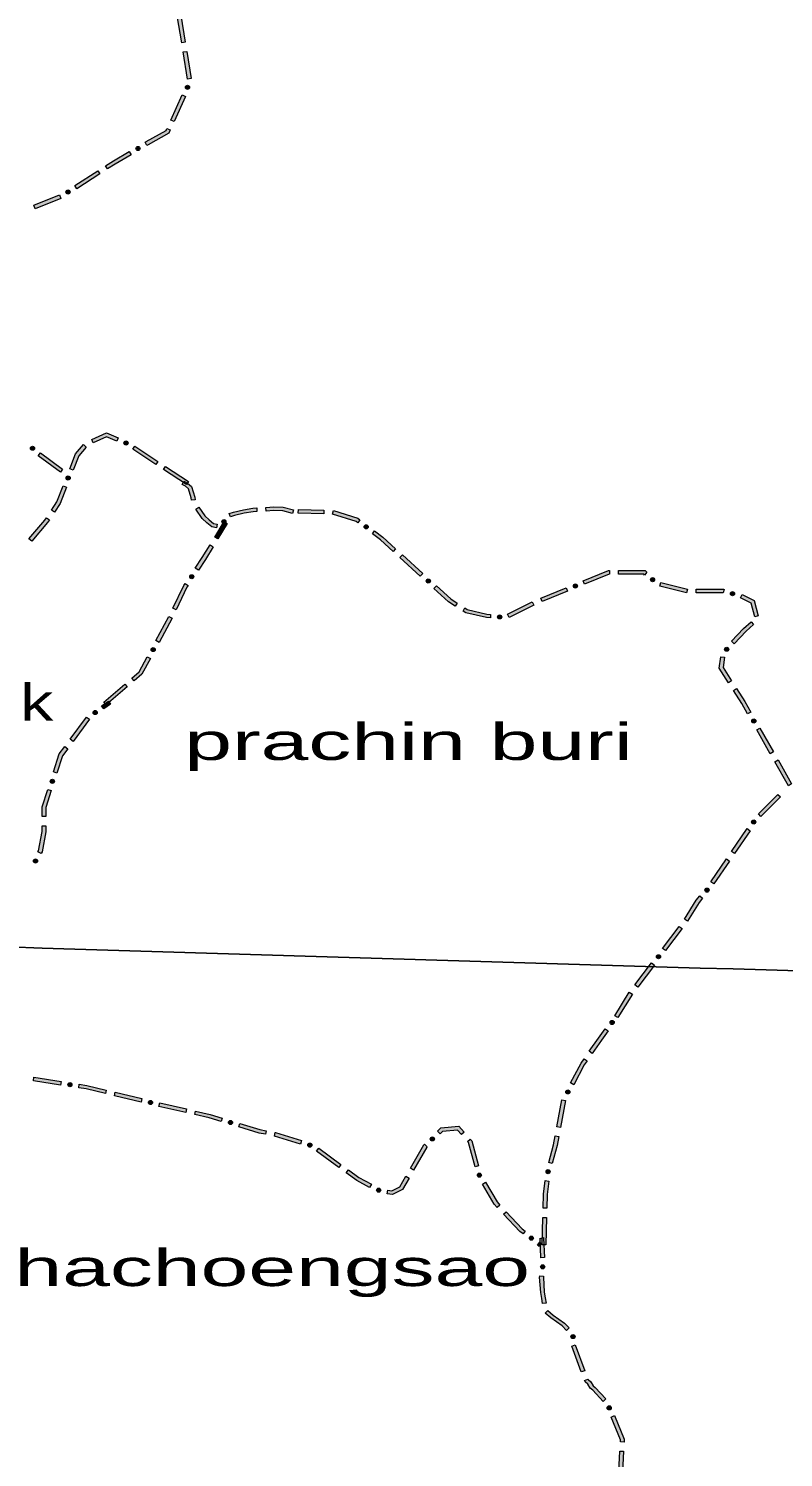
# Model space of a CAD drawing. Header units: metres. Extents: x -835890 to 1024355, y 79891 to 2211954.
# Drawn here: x -715714 to -633414, y 1067312 to 1223132 of the extents above; entities that cross this region are included whole.
import ezdxf

# ---------------------------------------------------------------- set-up
doc = ezdxf.new("R2010")
doc.units = ezdxf.units.M
doc.header["$LTSCALE"] = 2200
for name, color, linetype, lineweight in [('18', 7, 'Continuous', 13), ('20', 7, 'Continuous', 13), ('37', 7, 'Continuous', 13)]:
    doc.layers.add(name, color=color, linetype=linetype, lineweight=lineweight)

msp = doc.modelspace()

# ---------------------------------------------------------------- hatches: boundary and pattern name
at = {"layer": '37'}
for points in [[(-699023, 1221572), (-699506, 1224533), (-699111, 1224597), (-698628, 1221636)], [(-698380, 1217624), (-698862, 1220585), (-698468, 1220649), (-697985, 1217688)], [(-700215, 1213153), (-698982, 1215888), (-698617, 1215724), (-699850, 1212989)], [(-698296, 1216923, 1), (-698481, 1216512, 1)], [(-703019, 1210736), (-702883, 1210816), (-700727, 1212016), (-700626, 1212241), (-700261, 1212077), (-700417, 1211731), (-702684, 1210469), (-702815, 1210391)], [(-707310, 1208156), (-706467, 1208692), (-704740, 1209716), (-704536, 1209372), (-706258, 1208351), (-707095, 1207819)], [(-703584, 1210168, 1), (-703971, 1209939, 1)], [(-710685, 1206010), (-708153, 1207620), (-707939, 1207282), (-710470, 1205672)], [(-715137, 1203858), (-712356, 1204984), (-712206, 1204613), (-714987, 1203487)], [(-711232, 1205425, 1), (-711612, 1205184, 1)], [(-706092, 1178142), (-707221, 1178627), (-708667, 1177958), (-708835, 1178321), (-707227, 1179064), (-705934, 1178509)], [(-705301, 1178020, 1), (-704887, 1177842, 1)], [(-715142, 1177190, 1), (-715424, 1177540, 1)], [(-714419, 1176870), (-712007, 1175085), (-712245, 1174764), (-714657, 1176549)], [(-709437, 1177499), (-710252, 1176546), (-710857, 1174981), (-711230, 1175125), (-710600, 1176754), (-709741, 1177759)], [(-701844, 1175600), (-704349, 1177252), (-704128, 1177586), (-701624, 1175934)], [(-698506, 1173397), (-701010, 1175049), (-700790, 1175383), (-698285, 1173731)], [(-711485, 1173910, 1), (-711323, 1174330, 1)], [(-697958, 1171692), (-697990, 1171958), (-698292, 1172957), (-698620, 1173230), (-698968, 1173416), (-698780, 1173769), (-698396, 1173564), (-697944, 1173187), (-697597, 1172040), (-697561, 1171739)], [(-711578, 1173115), (-712270, 1171323), (-712892, 1170388), (-713225, 1170610), (-712627, 1171508), (-711951, 1173259)], [(-695218, 1168689), (-695720, 1168789), (-696284, 1169247), (-696792, 1169722), (-697482, 1170732), (-697152, 1170957), (-696487, 1169984), (-696021, 1169549), (-695545, 1169162), (-695140, 1169081)], [(-690823, 1170458), (-691225, 1170435), (-692214, 1170275), (-693269, 1170019), (-693697, 1169868), (-693830, 1170245), (-693383, 1170403), (-692293, 1170667), (-691268, 1170833), (-690846, 1170857)], [(-686927, 1170245), (-688010, 1170532), (-688986, 1170564), (-689825, 1170515), (-689848, 1170915), (-688991, 1170964), (-687952, 1170930), (-686825, 1170632)], [(-683531, 1170224), (-686307, 1170291), (-686297, 1170691), (-683522, 1170624)], [(-679829, 1169238), (-680014, 1169377), (-682591, 1170184), (-682471, 1170566), (-679829, 1169738), (-679589, 1169558)], [(-713446, 1169556), (-713637, 1169268), (-715368, 1167225), (-715673, 1167484), (-713957, 1169509), (-713779, 1169777)], [(-695414, 1167677), (-694388, 1169361), (-694046, 1169153), (-695072, 1167469)], [(-694519, 1169156, 1), (-694318, 1169559, 1)], [(-679090, 1168933, 1), (-678730, 1168662, 1)], [(-675961, 1166109), (-677352, 1167377), (-678231, 1168037), (-677990, 1168357), (-677097, 1167686), (-675691, 1166405)], [(-697537, 1164298), (-696775, 1165443), (-695934, 1166823), (-695593, 1166615), (-696438, 1165229), (-697204, 1164076)], [(-673003, 1163416), (-675221, 1165436), (-674952, 1165732), (-672734, 1163711)], [(-652382, 1163616), (-652411, 1163616), (-655092, 1162530), (-655243, 1162901), (-652489, 1164016), (-652382, 1164016)], [(-648561, 1163539), (-648649, 1163616), (-651382, 1163616), (-651382, 1164016), (-648498, 1164016), (-648298, 1163840)], [(-699970, 1159911), (-698803, 1162395), (-698645, 1162633), (-698312, 1162411), (-698454, 1162198), (-699608, 1159741)], [(-697800, 1163542, 1), (-698049, 1163167, 1)], [(-672296, 1163042, 1), (-671963, 1162739, 1)], [(-656303, 1162256, 1), (-655886, 1162425, 1)], [(-647847, 1163179, 1), (-647508, 1162882, 1)], [(-643977, 1161614), (-646887, 1162343), (-646790, 1162731), (-643880, 1162002)], [(-669190, 1160145), (-669931, 1160617), (-671525, 1162069), (-671256, 1162365), (-669687, 1160936), (-668975, 1160482)], [(-656946, 1161779), (-659727, 1160653), (-659877, 1161024), (-657096, 1162150)], [(-639985, 1161584), (-640005, 1161590), (-642931, 1161590), (-642931, 1161990), (-639951, 1161990), (-639880, 1161970)], [(-639185, 1161573, 1), (-638751, 1161454, 1)], [(-636544, 1158994), (-636946, 1160469), (-638102, 1161048), (-637923, 1161406), (-636607, 1160746), (-636158, 1159099)], [(-665368, 1158854), (-665795, 1158890), (-668034, 1159407), (-668347, 1159607), (-668132, 1159945), (-667877, 1159782), (-665733, 1159286), (-665335, 1159253)], [(-660626, 1160256), (-663309, 1158912), (-663488, 1159270), (-660806, 1160614)], [(-701837, 1156387), (-700417, 1159029), (-700065, 1158840), (-701485, 1156197)], [(-664580, 1158989, 1), (-664131, 1158952, 1)], [(-639060, 1156315), (-637758, 1157712), (-636923, 1158444), (-636659, 1158143), (-637479, 1157424), (-638767, 1156042)], [(-704467, 1152289), (-703675, 1152967), (-702784, 1154625), (-702432, 1154436), (-703358, 1152712), (-704207, 1151985)], [(-702028, 1155609, 1), (-702241, 1155213, 1)], [(-639403, 1151790), (-640414, 1153375), (-640237, 1154630), (-639841, 1154574), (-639998, 1153465), (-639065, 1152005)], [(-639442, 1155611, 1), (-639748, 1155282, 1)], [(-707506, 1149687), (-705227, 1151638), (-704967, 1151335), (-707246, 1149384)], [(-637314, 1148392), (-637959, 1149528), (-638864, 1150947), (-638527, 1151162), (-637616, 1149735), (-636966, 1148589)], [(-708272, 1148670, 1), (-708641, 1148414, 1)], [(-707749, 1149277), (-707001, 1149796), (-706773, 1149467), (-707521, 1148948)], [(-711178, 1145633), (-709393, 1148044), (-709072, 1147806), (-710857, 1145395)], [(-636757, 1147817, 1), (-636535, 1147425, 1)], [(-634846, 1144043), (-636327, 1146652), (-635979, 1146850), (-634498, 1144241)], [(-713006, 1142061), (-712371, 1144023), (-711773, 1144829), (-711452, 1144591), (-712010, 1143837), (-712625, 1141938)], [(-632872, 1140565), (-634352, 1143174), (-634004, 1143371), (-632524, 1140762)], [(-713054, 1141262, 1), (-713193, 1140834, 1)], [(-714233, 1137192), (-714233, 1138268), (-713621, 1140158), (-713241, 1140035), (-713833, 1138205), (-713833, 1137192)], [(-636144, 1137494), (-634024, 1139617), (-633741, 1139334), (-635861, 1137211)], [(-714694, 1133337), (-714626, 1133473), (-714233, 1135573), (-714233, 1136192), (-713833, 1136192), (-713833, 1135536), (-714243, 1133345), (-714336, 1133159)], [(-636530, 1136787, 1), (-636782, 1136415, 1)], [(-639069, 1133405), (-637383, 1135886), (-637052, 1135661), (-638738, 1133180)], [(-714861, 1132554, 1), (-715062, 1132152, 1)], [(-641317, 1130096), (-639631, 1132577), (-639300, 1132353), (-640986, 1129871)], [(-644212, 1126023), (-642923, 1128075), (-642537, 1128538), (-642229, 1128283), (-642598, 1127839), (-643873, 1125810)], [(-641600, 1129352, 1), (-641888, 1129006, 1)], [(-646591, 1122829), (-644784, 1125224), (-644465, 1124983), (-646272, 1122589)], [(-646898, 1122091, 1), (-647170, 1121732, 1)], [(-649611, 1118845), (-647798, 1121235), (-647479, 1120994), (-649292, 1118603)], [(-651802, 1115480), (-650225, 1118032), (-649884, 1117821), (-651461, 1115269)], [(-651958, 1114928, 1), (-652224, 1114564, 1)], [(-654580, 1111605), (-653590, 1113035), (-652843, 1114057), (-652520, 1113821), (-653264, 1112803), (-654251, 1111377)], [(-656625, 1108147), (-655467, 1110325), (-655149, 1110783), (-654820, 1110555), (-655124, 1110116), (-656271, 1107960)], [(-712225, 1107922), (-715190, 1108379), (-715129, 1108774), (-712164, 1108317)], [(-711429, 1108001, 1), (-710984, 1107933, 1)], [(-707334, 1106988), (-709436, 1107492), (-710248, 1107617), (-710188, 1108012), (-709359, 1107885), (-707241, 1107377)], [(-703444, 1106057), (-706361, 1106756), (-706268, 1107145), (-703351, 1106446)], [(-658113, 1103367), (-657557, 1106315), (-657164, 1106241), (-657720, 1103293)], [(-656812, 1107369, 1), (-657023, 1106972, 1)], [(-702644, 1106071, 1), (-702206, 1105966, 1)], [(-698572, 1104923), (-701496, 1105593), (-701407, 1105983), (-698483, 1105313)], [(-694712, 1103939), (-696019, 1104339), (-697597, 1104700), (-697508, 1105090), (-695916, 1104725), (-694595, 1104321)], [(-693913, 1103903, 1), (-693483, 1103771, 1)], [(-689891, 1102547), (-690587, 1102676), (-692800, 1103353), (-692683, 1103736), (-690492, 1103065), (-689818, 1102940)], [(-668522, 1102519), (-668963, 1103016), (-670585, 1102868), (-670839, 1102613), (-671122, 1102896), (-670765, 1103253), (-668798, 1103432), (-668223, 1102784)], [(-686067, 1101477), (-688893, 1102362), (-688907, 1102364), (-688834, 1102757), (-688796, 1102750), (-685947, 1101859)], [(-671846, 1101888, 1), (-671528, 1102206, 1)], [(-667033, 1099000), (-667755, 1101655), (-667858, 1101771), (-667559, 1102036), (-667394, 1101850), (-666647, 1099105)], [(-659005, 1099488), (-658484, 1101403), (-658298, 1102385), (-657905, 1102311), (-658093, 1101313), (-658619, 1099383)], [(-685267, 1101437, 1), (-684838, 1101303, 1)], [(-681894, 1098946), (-684311, 1100722), (-684075, 1101045), (-681657, 1099268)], [(-672252, 1101198), (-672309, 1101140), (-673729, 1098651), (-674076, 1098850), (-672630, 1101384), (-672535, 1101480)], [(-678527, 1096751), (-679920, 1097496), (-681088, 1098354), (-680851, 1098676), (-679706, 1097835), (-678339, 1097104)], [(-659015, 1098687, 1), (-659134, 1098253, 1)], [(-674224, 1097783), (-674937, 1096532), (-676024, 1095988), (-676607, 1096061), (-676557, 1096458), (-676095, 1096400), (-675224, 1096836), (-674571, 1097981)], [(-666673, 1098290, 1), (-666448, 1097900, 1)], [(-664615, 1094561), (-664962, 1094929), (-666233, 1097129), (-665887, 1097329), (-664639, 1095169), (-664324, 1094835)], [(-659603, 1094494), (-659559, 1096008), (-659393, 1097500), (-658996, 1097456), (-659160, 1095980), (-659204, 1094482)], [(-677749, 1096562, 1), (-677353, 1096350, 1)], [(-661803, 1091679), (-662161, 1091958), (-663929, 1093833), (-663638, 1094108), (-661892, 1092255), (-661558, 1091995)], [(-659721, 1090496), (-659633, 1093494), (-659233, 1093482), (-659321, 1090484)], [(-661068, 1091362, 1), (-660713, 1091086, 1)], [(-660044, 1090314), (-660223, 1090453), (-659978, 1090769), (-659798, 1090629)], [(-659858, 1089083), (-659952, 1091147), (-659967, 1091199), (-659582, 1091309), (-659554, 1091211), (-659458, 1089101)], [(-659644, 1088319, 1), (-659692, 1087871, 1)], [(-659689, 1084092), (-659770, 1084643), (-659881, 1085284), (-659991, 1086960), (-659974, 1087122), (-659576, 1087079), (-659590, 1086952), (-659483, 1085331), (-659375, 1084707), (-659293, 1084150)], [(-657048, 1081170), (-657546, 1081650), (-658777, 1082526), (-659376, 1083033), (-659117, 1083339), (-658531, 1082842), (-657290, 1081959), (-656771, 1081458)], [(-656420, 1080710, 1), (-656304, 1080275, 1)], [(-655449, 1076633), (-656497, 1079444), (-656122, 1079583), (-655074, 1076773)], [(-653075, 1073416), (-654204, 1074647), (-654468, 1074852), (-654730, 1075294), (-655046, 1075554), (-655099, 1075696), (-654725, 1075836), (-654709, 1075795), (-654422, 1075559), (-654162, 1075121), (-653932, 1074942), (-652780, 1073686)], [(-652493, 1072922, 1), (-652321, 1072507, 1)], [(-651193, 1069010), (-651181, 1069241), (-652208, 1071714), (-651839, 1071868), (-650777, 1069311), (-650794, 1068989)], [(-651402, 1065016), (-651245, 1068012), (-650846, 1067991), (-651003, 1064995)]]:
    msp.add_hatch(color=256, dxfattribs=at).paths.add_polyline_path(points)

# ---------------------------------------------------------------- linework, layer by layer
at = {"layer": '18'}
for points in [[(-696306, 1122295), (-699894, 1122407), (-703482, 1122520), (-707070, 1122633), (-710658, 1122747), (-714246, 1122861), (-717834, 1122976)], [(-717834, 1122976), (-714246, 1122861), (-710658, 1122747), (-707070, 1122633), (-703482, 1122520), (-699894, 1122407), (-696306, 1122295), (-692718, 1122184), (-689130, 1122073), (-685542, 1121962), (-681954, 1121852), (-678365, 1121743), (-674777, 1121635), (-671189, 1121527), (-667601, 1121419), (-664013, 1121312), (-660425, 1121206), (-656836, 1121100), (-653248, 1120995), (-649660, 1120890), (-646072, 1120786), (-642483, 1120683), (-638895, 1120580), (-635307, 1120478), (-631718, 1120376)], [(-631718, 1120376), (-635307, 1120478), (-638895, 1120580), (-642483, 1120683), (-646072, 1120786), (-649660, 1120890), (-653248, 1120995), (-656836, 1121100), (-660425, 1121206), (-664013, 1121312), (-667601, 1121419), (-671189, 1121527), (-674777, 1121635), (-678365, 1121743), (-681954, 1121852), (-685542, 1121962), (-689130, 1122073), (-692718, 1122184), (-696306, 1122295)]]:
    msp.add_lwpolyline(points, dxfattribs=at)
at = {"layer": '37'}
for points in [[(-699023, 1221572), (-699506, 1224533), (-699111, 1224597), (-698628, 1221636)], [(-698380, 1217624), (-698862, 1220585), (-698468, 1220649), (-697985, 1217688)], [(-700215, 1213153), (-698982, 1215888), (-698617, 1215724), (-699850, 1212989)], [(-703019, 1210736), (-702883, 1210816), (-700727, 1212016), (-700626, 1212241), (-700261, 1212077), (-700417, 1211731), (-702684, 1210469), (-702815, 1210391)], [(-707310, 1208156), (-706467, 1208692), (-704740, 1209716), (-704536, 1209372), (-706258, 1208351), (-707095, 1207819)], [(-710685, 1206010), (-708153, 1207620), (-707939, 1207282), (-710470, 1205672)], [(-715137, 1203858), (-712356, 1204984), (-712206, 1204613), (-714987, 1203487)], [(-706092, 1178142), (-707221, 1178627), (-708667, 1177958), (-708835, 1178321), (-707227, 1179064), (-705934, 1178509)], [(-714419, 1176870), (-712007, 1175085), (-712245, 1174764), (-714657, 1176549)], [(-709437, 1177499), (-710252, 1176546), (-710857, 1174981), (-711230, 1175125), (-710600, 1176754), (-709741, 1177759)], [(-701844, 1175600), (-704349, 1177252), (-704128, 1177586), (-701624, 1175934)], [(-698506, 1173397), (-701010, 1175049), (-700790, 1175383), (-698285, 1173731)], [(-697958, 1171692), (-697990, 1171958), (-698292, 1172957), (-698620, 1173230), (-698968, 1173416), (-698780, 1173769), (-698396, 1173564), (-697944, 1173187), (-697597, 1172040), (-697561, 1171739)], [(-711578, 1173115), (-712270, 1171323), (-712892, 1170388), (-713225, 1170610), (-712627, 1171508), (-711951, 1173259)], [(-695218, 1168689), (-695720, 1168789), (-696284, 1169247), (-696792, 1169722), (-697482, 1170732), (-697152, 1170957), (-696487, 1169984), (-696021, 1169549), (-695545, 1169162), (-695140, 1169081)], [(-690823, 1170458), (-691225, 1170435), (-692214, 1170275), (-693269, 1170019), (-693697, 1169868), (-693830, 1170245), (-693383, 1170403), (-692293, 1170667), (-691268, 1170833), (-690846, 1170857)], [(-686927, 1170245), (-688010, 1170532), (-688986, 1170564), (-689825, 1170515), (-689848, 1170915), (-688991, 1170964), (-687952, 1170930), (-686825, 1170632)], [(-683531, 1170224), (-686307, 1170291), (-686297, 1170691), (-683522, 1170624)], [(-679829, 1169238), (-680014, 1169377), (-682591, 1170184), (-682471, 1170566), (-679829, 1169738), (-679589, 1169558)], [(-713446, 1169556), (-713637, 1169268), (-715368, 1167225), (-715673, 1167484), (-713957, 1169509), (-713779, 1169777)], [(-695414, 1167677), (-694388, 1169361), (-694046, 1169153), (-695072, 1167469)], [(-675961, 1166109), (-677352, 1167377), (-678231, 1168037), (-677990, 1168357), (-677097, 1167686), (-675691, 1166405)], [(-697537, 1164298), (-696775, 1165443), (-695934, 1166823), (-695593, 1166615), (-696438, 1165229), (-697204, 1164076)], [(-673003, 1163416), (-675221, 1165436), (-674952, 1165732), (-672734, 1163711)], [(-652382, 1163616), (-652411, 1163616), (-655092, 1162530), (-655243, 1162901), (-652489, 1164016), (-652382, 1164016)], [(-648561, 1163539), (-648649, 1163616), (-651382, 1163616), (-651382, 1164016), (-648498, 1164016), (-648298, 1163840)], [(-699970, 1159911), (-698803, 1162395), (-698645, 1162633), (-698312, 1162411), (-698454, 1162198), (-699608, 1159741)], [(-643977, 1161614), (-646887, 1162343), (-646790, 1162731), (-643880, 1162002)], [(-669190, 1160145), (-669931, 1160617), (-671525, 1162069), (-671256, 1162365), (-669687, 1160936), (-668975, 1160482)], [(-656946, 1161779), (-659727, 1160653), (-659877, 1161024), (-657096, 1162150)], [(-639985, 1161584), (-640005, 1161590), (-642931, 1161590), (-642931, 1161990), (-639951, 1161990), (-639880, 1161970)], [(-636544, 1158994), (-636946, 1160469), (-638102, 1161048), (-637923, 1161406), (-636607, 1160746), (-636158, 1159099)], [(-665368, 1158854), (-665795, 1158890), (-668034, 1159407), (-668347, 1159607), (-668132, 1159945), (-667877, 1159782), (-665733, 1159286), (-665335, 1159253)], [(-660626, 1160256), (-663309, 1158912), (-663488, 1159270), (-660806, 1160614)], [(-701837, 1156387), (-700417, 1159029), (-700065, 1158840), (-701485, 1156197)], [(-639060, 1156315), (-637758, 1157712), (-636923, 1158444), (-636659, 1158143), (-637479, 1157424), (-638767, 1156042)], [(-704467, 1152289), (-703675, 1152967), (-702784, 1154625), (-702432, 1154436), (-703358, 1152712), (-704207, 1151985)], [(-639403, 1151790), (-640414, 1153375), (-640237, 1154630), (-639841, 1154574), (-639998, 1153465), (-639065, 1152005)], [(-707506, 1149687), (-705227, 1151638), (-704967, 1151335), (-707246, 1149384)], [(-637314, 1148392), (-637959, 1149528), (-638864, 1150947), (-638527, 1151162), (-637616, 1149735), (-636966, 1148589)], [(-707749, 1149277), (-707001, 1149796), (-706773, 1149467), (-707521, 1148948)], [(-711178, 1145633), (-709393, 1148044), (-709072, 1147806), (-710857, 1145395)], [(-634846, 1144043), (-636327, 1146652), (-635979, 1146850), (-634498, 1144241)], [(-713006, 1142061), (-712371, 1144023), (-711773, 1144829), (-711452, 1144591), (-712010, 1143837), (-712625, 1141938)], [(-632872, 1140565), (-634352, 1143174), (-634004, 1143371), (-632524, 1140762)], [(-714233, 1137192), (-714233, 1138268), (-713621, 1140158), (-713241, 1140035), (-713833, 1138205), (-713833, 1137192)], [(-636144, 1137494), (-634024, 1139617), (-633741, 1139334), (-635861, 1137211)], [(-714694, 1133337), (-714626, 1133473), (-714233, 1135573), (-714233, 1136192), (-713833, 1136192), (-713833, 1135536), (-714243, 1133345), (-714336, 1133159)], [(-639069, 1133405), (-637383, 1135886), (-637052, 1135661), (-638738, 1133180)], [(-641317, 1130096), (-639631, 1132577), (-639300, 1132353), (-640986, 1129871)], [(-644212, 1126023), (-642923, 1128075), (-642537, 1128538), (-642229, 1128283), (-642598, 1127839), (-643873, 1125810)], [(-646591, 1122829), (-644784, 1125224), (-644465, 1124983), (-646272, 1122589)], [(-649611, 1118845), (-647798, 1121235), (-647479, 1120994), (-649292, 1118603)], [(-651802, 1115480), (-650225, 1118032), (-649884, 1117821), (-651461, 1115269)], [(-654580, 1111605), (-653590, 1113035), (-652843, 1114057), (-652520, 1113821), (-653264, 1112803), (-654251, 1111377)], [(-656625, 1108147), (-655467, 1110325), (-655149, 1110783), (-654820, 1110555), (-655124, 1110116), (-656271, 1107960)], [(-712225, 1107922), (-715190, 1108379), (-715129, 1108774), (-712164, 1108317)], [(-707334, 1106988), (-709436, 1107492), (-710248, 1107617), (-710188, 1108012), (-709359, 1107885), (-707241, 1107377)], [(-703444, 1106057), (-706361, 1106756), (-706268, 1107145), (-703351, 1106446)], [(-658113, 1103367), (-657557, 1106315), (-657164, 1106241), (-657720, 1103293)], [(-698572, 1104923), (-701496, 1105593), (-701407, 1105983), (-698483, 1105313)], [(-694712, 1103939), (-696019, 1104339), (-697597, 1104700), (-697508, 1105090), (-695916, 1104725), (-694595, 1104321)], [(-689891, 1102547), (-690587, 1102676), (-692800, 1103353), (-692683, 1103736), (-690492, 1103065), (-689818, 1102940)], [(-668522, 1102519), (-668963, 1103016), (-670585, 1102868), (-670839, 1102613), (-671122, 1102896), (-670765, 1103253), (-668798, 1103432), (-668223, 1102784)], [(-686067, 1101477), (-688893, 1102362), (-688907, 1102364), (-688834, 1102757), (-688796, 1102750), (-685947, 1101859)], [(-667033, 1099000), (-667755, 1101655), (-667858, 1101771), (-667559, 1102036), (-667394, 1101850), (-666647, 1099105)], [(-659005, 1099488), (-658484, 1101403), (-658298, 1102385), (-657905, 1102311), (-658093, 1101313), (-658619, 1099383)], [(-681894, 1098946), (-684311, 1100722), (-684075, 1101045), (-681657, 1099268)], [(-672252, 1101198), (-672309, 1101140), (-673729, 1098651), (-674076, 1098850), (-672630, 1101384), (-672535, 1101480)], [(-678527, 1096751), (-679920, 1097496), (-681088, 1098354), (-680851, 1098676), (-679706, 1097835), (-678339, 1097104)], [(-674224, 1097783), (-674937, 1096532), (-676024, 1095988), (-676607, 1096061), (-676557, 1096458), (-676095, 1096400), (-675224, 1096836), (-674571, 1097981)], [(-664615, 1094561), (-664962, 1094929), (-666233, 1097129), (-665887, 1097329), (-664639, 1095169), (-664324, 1094835)], [(-659603, 1094494), (-659559, 1096008), (-659393, 1097500), (-658996, 1097456), (-659160, 1095980), (-659204, 1094482)], [(-661803, 1091679), (-662161, 1091958), (-663929, 1093833), (-663638, 1094108), (-661892, 1092255), (-661558, 1091995)], [(-659721, 1090496), (-659633, 1093494), (-659233, 1093482), (-659321, 1090484)], [(-660044, 1090314), (-660223, 1090453), (-659978, 1090769), (-659798, 1090629)], [(-659858, 1089083), (-659952, 1091147), (-659967, 1091199), (-659582, 1091309), (-659554, 1091211), (-659458, 1089101)], [(-659689, 1084092), (-659770, 1084643), (-659881, 1085284), (-659991, 1086960), (-659974, 1087122), (-659576, 1087079), (-659590, 1086952), (-659483, 1085331), (-659375, 1084707), (-659293, 1084150)], [(-657048, 1081170), (-657546, 1081650), (-658777, 1082526), (-659376, 1083033), (-659117, 1083339), (-658531, 1082842), (-657290, 1081959), (-656771, 1081458)], [(-655449, 1076633), (-656497, 1079444), (-656122, 1079583), (-655074, 1076773)], [(-653075, 1073416), (-654204, 1074647), (-654468, 1074852), (-654730, 1075294), (-655046, 1075554), (-655099, 1075696), (-654725, 1075836), (-654709, 1075795), (-654422, 1075559), (-654162, 1075121), (-653932, 1074942), (-652780, 1073686)], [(-651193, 1069010), (-651181, 1069241), (-652208, 1071714), (-651839, 1071868), (-650777, 1069311), (-650794, 1068989)], [(-651402, 1065016), (-651245, 1068012), (-650846, 1067991), (-651003, 1064995)]]:
    msp.add_lwpolyline(points, close=True, dxfattribs=at)
for centre in [(-698389, 1216718), (-703778, 1210054), (-711422, 1205305), (-705094, 1177931), (-715283, 1177365), (-711404, 1174120), (-694418, 1169358), (-678910, 1168798), (-697925, 1163354), (-672129, 1162890), (-656094, 1162340), (-647678, 1163031), (-638968, 1161514), (-664355, 1158970), (-702134, 1155411), (-639595, 1155447), (-708457, 1148542), (-636646, 1147621), (-713123, 1141048), (-636656, 1136601), (-714961, 1132353), (-641744, 1129179), (-647034, 1121911), (-652091, 1114746), (-711206, 1107967), (-656918, 1107171), (-702425, 1106019), (-693698, 1103837), (-671687, 1102047), (-685052, 1101370), (-659074, 1098470), (-666560, 1098095), (-677551, 1096456), (-660890, 1091224), (-659668, 1088095), (-656362, 1080492), (-652407, 1072715)]:
    msp.add_circle(centre, 225, dxfattribs=at)

# ---------------------------------------------------------------- texts
at = {"layer": '20'}
for s, width, p in [('nakhon nayok', 1.35, (-757994, 1147667)), ('prachin buri', 1.75, (-698739, 1143371)), ('chachoengsao', 1.75, (-721940, 1086002))]:
    msp.add_text(s, height=4000, dxfattribs=dict(at, width=width)).set_placement(p)

doc.saveas('drawing.dxf')
